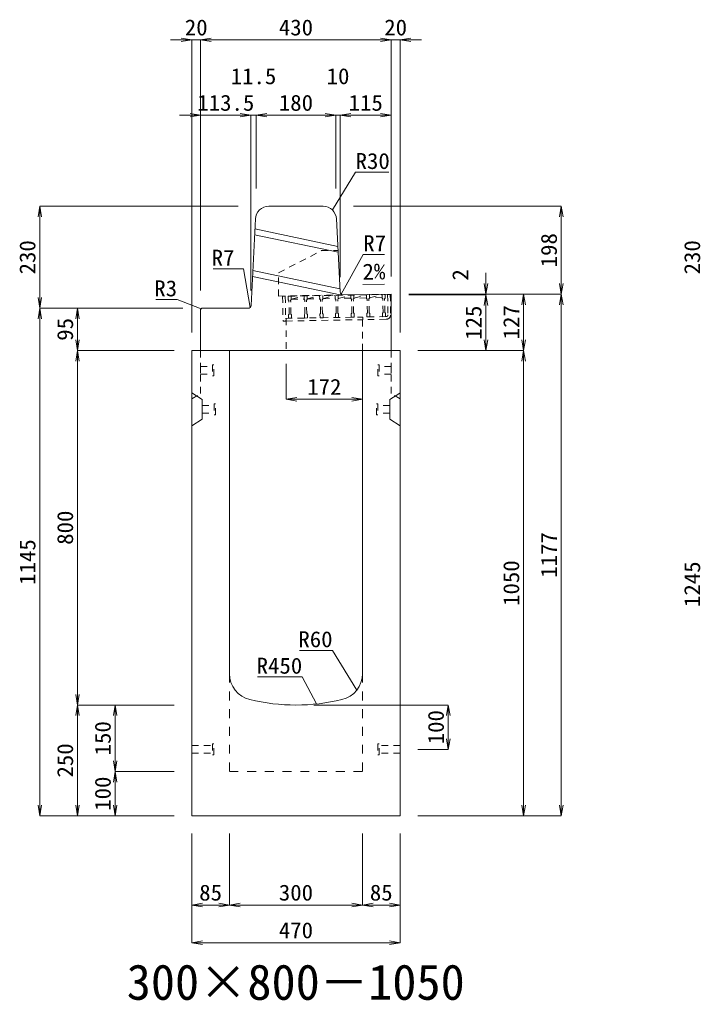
# Model space of a CAD drawing. Units: millimetres at full size. Extents: x -22536 to 51867, y -19720 to 38340.
# Drawn here: x 16776 to 18313, y 28454 to 30666 of the extents above; entities that cross this region are included whole.
import ezdxf
from ezdxf.enums import TextEntityAlignment as Align

# ---------------------------------------------------------------- set-up
doc = ezdxf.new("R2010")
doc.units = ezdxf.units.MM
doc.header["$LTSCALE"] = 20
for name, pattern in [('USER1', [2, 1, -1]), ('USER2', [1.35, 0.75, -0.6]), ('USER3', [1.35, 0.75, -0.6])]:
    doc.linetypes.add(name, pattern=pattern)
for name, color, linetype, lineweight in [('インサート', 3, 'USER2', 9), ('グレーチング', 7, 'USER2', 5), ('寸法線', 7, 'Continuous', 13), ('引出線', 4, 'Continuous', 13), ('本体', 2, 'Continuous', 13)]:
    doc.layers.add(name, color=color, linetype=linetype, lineweight=lineweight)
doc.layers.add('文字', color=7, linetype='Continuous')
doc.styles.add('ＭＳ 明朝', font='')
doc.styles.get('ＭＳ 明朝').set_extended_font_data('MS Mincho')

# ---------------------------------------------------------------- blocks, each defined once
blk = doc.blocks.new('open_arrow')
at = {"color": 0, "linetype": 'Continuous', "lineweight": -2}
blk.add_lwpolyline([(7.5, 1.25), (0, 0), (7.5, -1.25)], dxfattribs=at)

msp = doc.modelspace()

# ---------------------------------------------------------------- linework, layer by layer
at = {"layer": 'インサート'}
for p, q in [((17185, 29883.5), (17212, 29883.5)), ((17185, 29883.5), (17185, 29866.5)), ((17215, 29887.5), (17212, 29887.5)), ((17212, 29887.5), (17212, 29862.5)), ((17215, 29862.5), (17215, 29887.5)), ((17585, 29887.5), (17588, 29887.5)), ((17585, 29862.5), (17585, 29887.5)), ((17588, 29887.5), (17588, 29862.5)), ((17615, 29883.5), (17588, 29883.5)), ((17615, 29883.5), (17615, 29866.5)), ((17185, 29866.5), (17212, 29866.5)), ((17212, 29862.5), (17215, 29862.5)), ((17588, 29862.5), (17585, 29862.5)), ((17615, 29866.5), (17588, 29866.5)), ((17188.2, 29795.5), (17215.2, 29795.5)), ((17188.2, 29795.5), (17188.2, 29778.5)), ((17218.2, 29799.5), (17215.2, 29799.5)), ((17215.2, 29799.5), (17215.2, 29774.5)), ((17218.2, 29774.5), (17218.2, 29799.5)), ((17581.8, 29799.5), (17584.8, 29799.5)), ((17581.8, 29774.5), (17581.8, 29799.5)), ((17584.8, 29799.5), (17584.8, 29774.5)), ((17611.8, 29795.5), (17584.8, 29795.5)), ((17611.8, 29795.5), (17611.8, 29778.5)), ((17188.2, 29778.5), (17215.2, 29778.5)), ((17215.2, 29774.5), (17218.2, 29774.5)), ((17584.8, 29774.5), (17581.8, 29774.5)), ((17611.8, 29778.5), (17584.8, 29778.5)), ((17165, 29028.5), (17212, 29028.5)), ((17165, 29028.5), (17165, 29011.5)), ((17215, 29032.5), (17212, 29032.5)), ((17212, 29032.5), (17212, 29007.5)), ((17215, 29007.5), (17215, 29032.5)), ((17588, 29032.5), (17585, 29032.5)), ((17585, 29032.5), (17585, 29007.5)), ((17588, 29007.5), (17588, 29032.5)), ((17635, 29028.5), (17588, 29028.5)), ((17635, 29011.5), (17635, 29028.5)), ((17165, 29011.5), (17212, 29011.5)), ((17212, 29007.5), (17215, 29007.5)), ((17585, 29007.5), (17588, 29007.5)), ((17635, 29011.5), (17588, 29011.5))]:
    msp.add_line(p, q, dxfattribs=at)
at = {"layer": 'グレーチング'}
for p, q in [((17382.43, 30042.33), (17601.39, 30046.13)), ((17566.22, 30038.52), (17594.39, 30046.01)), ((17594.39, 30046.01), (17594.53, 30038.01)), ((17601.39, 30046.13), (17601.53, 30038.14)), ((17606.89, 30046.23), (17612.89, 30046.33)), ((17606.89, 30046.23), (17607.69, 30000.24)), ((17612.89, 30046.33), (17613.69, 30000.34)), ((17612.89, 30046.33), (17613.69, 30000.34)), ((17375.93, 30042.22), (17369.93, 30042.11)), ((17369.93, 30042.11), (17370.9, 29986.12)), ((17375.93, 30042.22), (17376.9, 29986.23)), ((17382.43, 30042.33), (17382.56, 30034.33)), ((17384.09, 30032.86), (17382.56, 30034.33)), ((17384.63, 30001.86), (17384.09, 30032.86)), ((17388.09, 30032.93), (17389.56, 30034.45)), ((17388.63, 30001.93), (17388.09, 30032.93)), ((17389.43, 30042.45), (17389.56, 30034.45)), ((17389.55, 30035.45), (17418.22, 30042.95)), ((17389.55, 30035.45), (17418.34, 30035.95)), ((17418.22, 30042.95), (17418.36, 30034.95)), ((17419.89, 30033.48), (17418.36, 30034.95)), ((17420.42, 30002.48), (17419.89, 30033.48)), ((17423.88, 30033.55), (17425.36, 30035.07)), ((17424.42, 30002.55), (17423.88, 30033.55)), ((17425.22, 30043.07), (17425.36, 30035.07)), ((17425.34, 30036.07), (17453.52, 30043.56)), ((17425.34, 30036.07), (17453.64, 30036.57)), ((17453.52, 30043.56), (17453.65, 30035.57)), ((17455.18, 30034.09), (17453.65, 30035.57)), ((17455.72, 30003.1), (17455.18, 30034.09)), ((17459.18, 30034.16), (17460.65, 30035.69)), ((17459.72, 30003.17), (17459.18, 30034.16)), ((17460.51, 30043.69), (17460.65, 30035.69)), ((17460.64, 30036.69), (17488.81, 30044.18)), ((17460.64, 30036.69), (17488.93, 30037.18)), ((17488.51, 30044.17), (17488.65, 30036.17)), ((17490.18, 30034.7), (17488.65, 30036.17)), ((17490.71, 30003.7), (17490.18, 30034.7)), ((17494.17, 30034.77), (17495.65, 30036.3)), ((17494.71, 30003.77), (17494.17, 30034.77)), ((17495.51, 30044.29), (17495.65, 30036.3)), ((17495.63, 30037.3), (17523.8, 30044.79)), ((17523.93, 30037.79), (17495.63, 30037.3)), ((17523.8, 30044.79), (17523.94, 30036.79)), ((17525.47, 30035.31), (17523.94, 30036.79)), ((17526.01, 30004.32), (17525.47, 30035.31)), ((17529.47, 30035.38), (17530.94, 30036.91)), ((17530.01, 30004.39), (17529.47, 30035.38)), ((17530.8, 30044.91), (17530.94, 30036.91)), ((17530.93, 30037.91), (17559.1, 30045.4)), ((17559.22, 30038.4), (17530.93, 30037.91)), ((17559.1, 30045.4), (17559.24, 30037.4)), ((17560.76, 30035.93), (17559.24, 30037.4)), ((17561.3, 30004.93), (17560.76, 30035.93)), ((17564.76, 30036), (17566.24, 30037.52)), ((17565.3, 30005), (17564.76, 30036)), ((17566.1, 30045.52), (17566.24, 30037.52)), ((17594.52, 30039.01), (17566.22, 30038.52)), ((17596.06, 30036.54), (17594.53, 30038.01)), ((17596.6, 30005.54), (17596.06, 30036.54)), ((17600.06, 30036.61), (17601.53, 30038.14)), ((17600.6, 30005.61), (17600.06, 30036.61)), ((17384.63, 30001.86), (17383.16, 30000.34)), ((17388.63, 30001.93), (17390.15, 30000.46)), ((17420.42, 30002.48), (17418.95, 30000.96)), ((17424.42, 30002.55), (17425.95, 30001.08)), ((17455.72, 30003.1), (17454.25, 30001.57)), ((17459.72, 30003.17), (17461.24, 30001.69)), ((17461.24, 30001.69), (17461.38, 29993.69)), ((17490.71, 30003.7), (17489.24, 30002.18)), ((17489.24, 30002.18), (17489.38, 29994.18)), ((17494.71, 30003.77), (17496.24, 30002.3)), ((17496.24, 30002.3), (17496.38, 29994.3)), ((17526.01, 30004.32), (17524.53, 30002.79)), ((17524.53, 30002.79), (17524.67, 29994.79)), ((17530.01, 30004.39), (17531.53, 30002.91)), ((17531.53, 30002.91), (17531.67, 29994.91)), ((17561.3, 30004.93), (17559.83, 30003.41)), ((17559.83, 30003.41), (17559.97, 29995.41)), ((17565.3, 30005), (17566.83, 30003.53)), ((17566.83, 30003.53), (17566.97, 29995.53)), ((17596.6, 30005.54), (17595.12, 30004.02)), ((17595.12, 30004.02), (17595.26, 29996.02)), ((17600.6, 30005.61), (17602.12, 30004.14)), ((17602.12, 30004.14), (17602.26, 29996.14)), ((17376.9, 29986.23), (17370.9, 29986.12)), ((17376.8, 29992.22), (17550.77, 29995.25)), ((17376.9, 29986.22), (17550.87, 29989.25)), ((17383.16, 30000.34), (17383.29, 29992.34)), ((17383.29, 29992.34), (17390.29, 29992.46)), ((17390.15, 30000.46), (17390.29, 29992.46)), ((17418.95, 30000.96), (17419.09, 29992.96)), ((17419.09, 29992.96), (17426.09, 29993.08)), ((17425.95, 30001.08), (17426.09, 29993.08)), ((17454.25, 30001.57), (17454.38, 29993.57)), ((17454.38, 29993.57), (17461.38, 29993.69)), ((17496.38, 29994.3), (17489.38, 29994.18)), ((17531.67, 29994.91), (17524.67, 29994.79)), ((17603.76, 29996.17), (17550.77, 29995.25)), ((17550.77, 29995.25), (17550.87, 29989.25)), ((17603.87, 29990.17), (17550.87, 29989.25)), ((17566.97, 29995.53), (17559.97, 29995.41)), ((17602.26, 29996.14), (17595.26, 29996.02))]:
    msp.add_line(p, q, dxfattribs=at)
for radius, start, end in [(4, 270.99562, 0.99536), (10, 270.99553, 0.99532)]:
    msp.add_arc((17603.69, 30000.17), radius, start, end, dxfattribs=at)
at = {"layer": '寸法線'}
for p, q in [((17233, 30620.58), (17117, 30620.58)), ((17165, 29960), (17165, 30620.58)), ((17185, 30620.58), (17615, 30620.58)), ((17185, 30137), (17185, 30620.58)), ((17185, 30055), (17185, 30620.58)), ((17567, 30620.58), (17683, 30620.58)), ((17615, 30087), (17615, 30620.58)), ((17615, 30087), (17615, 30620.58)), ((17635, 29960), (17635, 30620.58)), ((17137, 30450.58), (17298.5, 30450.58)), ((17185, 30055), (17185, 30450.58)), ((17250.5, 30450.58), (17358, 30450.58)), ((17298.5, 30055), (17298.5, 30450.58)), ((17298.5, 30055), (17298.5, 30450.58)), ((17310, 30285), (17310, 30450.58)), ((17310, 30450.58), (17490, 30450.58)), ((17310, 30285), (17310, 30450.58)), ((17442, 30450.58), (17548, 30450.58)), ((17490, 30285), (17490, 30450.58)), ((17490, 30285), (17490, 30450.58)), ((17500, 30085), (17500, 30450.58)), ((17500, 30450.58), (17615, 30450.58)), ((17500, 30085), (17500, 30450.58)), ((17615, 30087), (17615, 30450.58)), ((16822.06, 30245), (16822.06, 30015)), ((17270, 30245), (16822.06, 30245)), ((17530, 30245), (17998.78, 30245)), ((17998.78, 30245), (17998.78, 30047)), ((17828.78, 30095), (17828.78, 29997)), ((17655, 30047), (17828.78, 30047)), ((17655, 30047), (17913.78, 30047)), ((17655, 30047), (17998.78, 30047)), ((17655, 30047), (17998.78, 30047)), ((17913.78, 30047), (17913.78, 29920)), ((17998.78, 30047), (17998.78, 28870)), ((17655, 30045), (17828.78, 30045)), ((17655, 30045), (17828.78, 30045)), ((17828.78, 30045), (17828.78, 29920)), ((16822.06, 28870), (16822.06, 30015)), ((17145, 30015), (16822.06, 30015)), ((17145, 30015), (16822.06, 30015)), ((16907.06, 30015), (16907.06, 29920)), ((17145, 30015), (16907.06, 30015)), ((17125, 29920), (16907.06, 29920)), ((16907.06, 29920), (16907.06, 29120)), ((17125, 29920), (16907.06, 29920)), ((17675, 29920), (17828.78, 29920)), ((17675, 29920), (17913.78, 29920)), ((17675, 29920), (17913.78, 29920)), ((17913.78, 29920), (17913.78, 28870)), ((17378, 29890), (17378, 29809.77)), ((17378, 29809.77), (17550, 29809.77)), ((17125, 29120), (16907.06, 29120)), ((16907.06, 28870), (16907.06, 29120)), ((17125, 29120), (16907.06, 29120)), ((16992.06, 29120), (16992.06, 28970)), ((17125, 29120), (16992.06, 29120)), ((17440, 29120), (17743.78, 29120)), ((17743.78, 29120), (17743.78, 29020)), ((17675, 29020), (17743.78, 29020)), ((17125, 28970), (16992.06, 28970)), ((16992.06, 28970), (16992.06, 28870)), ((17125, 28970), (16992.06, 28970)), ((17125, 28870), (16822.06, 28870)), ((17125, 28870), (16907.06, 28870)), ((17125, 28870), (16992.06, 28870)), ((17675, 28870), (17913.78, 28870)), ((17675, 28870), (17998.78, 28870)), ((17165, 28830), (17165, 28668.84)), ((17165, 28830), (17165, 28583.84)), ((17250, 28830), (17250, 28668.84)), ((17250, 28830), (17250, 28668.84)), ((17550, 28830), (17550, 28668.84)), ((17550, 28830), (17550, 28668.84)), ((17635, 28830), (17635, 28668.84)), ((17635, 28830), (17635, 28583.84)), ((17165, 28668.84), (17250, 28668.84)), ((17250, 28668.84), (17550, 28668.84)), ((17550, 28668.84), (17635, 28668.84)), ((17165, 28583.84), (17635, 28583.84))]:
    msp.add_line(p, q, dxfattribs=at)
at = {"layer": '引出線'}
for points in [[(17482.14, 30236.74), (17534.6, 30322.07), (17609.27, 30322.07)], [(17501.83, 30046.93), (17551.86, 30136.53), (17599.79, 30136.53)], [(17296.67, 30016.93), (17281.31, 30103.9), (17213.38, 30103.9)], [(17550.86, 30068.59), (17599.57, 30069.56), (17550.83, 30068.59)], [(17185.88, 30014.12), (17131.81, 30034.81), (17084.09, 30034.81)], [(17537.07, 29153.32), (17482.66, 29243.21), (17407.98, 29243.21)], [(17446.44, 29122.4), (17414.22, 29183.55), (17313.21, 29183.55)]]:
    msp.add_lwpolyline(points, dxfattribs=at)
at = {"layer": '本体', "lineweight": 20}
for p, q in [((17338.54, 30245), (17461.46, 30245)), ((17298.83, 30021.65), (17308.57, 30216.5)), ((17499.66, 30051.77), (17491.42, 30216.5)), ((17506.77, 30045.12), (17615, 30046.99)), ((17615, 29920), (17615, 30046.99)), ((17185, 30012), (17185, 29920)), ((17291.84, 30015), (17188, 30015)), ((17615, 29920), (17185, 29920))]:
    msp.add_line(p, q, dxfattribs=at)
at = {"layer": '本体', "lineweight": 9}
for p, q in [((17495.19, 30141.22), (17306.8, 30180.9)), ((17494.52, 30154.65), (17307.45, 30194.05)), ((17499.32, 30058.59), (17302.75, 30100)), ((17499.99, 30045.17), (17302.09, 30086.85)), ((17165, 29824), (17188.2, 29809.5)), ((17188.2, 29809.5), (17188.2, 29764.5)), ((17634.58, 29823.74), (17611.8, 29809.5)), ((17611.8, 29809.5), (17611.8, 29764.5)), ((17188.2, 29764.5), (17165, 29750)), ((17611.8, 29764.5), (17635, 29750))]:
    msp.add_line(p, q, dxfattribs=at)
at = {"layer": '本体', "linetype": 'USER3', "lineweight": 9}
for p, q in [((17360.81, 30095), (17457.7, 30145)), ((17457.7, 30145), (17495, 30145)), ((17360.81, 30042.58), (17360.81, 30095)), ((17360.81, 30042.58), (17506.77, 30045.11)), ((17378, 29992.24), (17378, 29920)), ((17550, 29920), (17550, 29995.23))]:
    msp.add_line(p, q, dxfattribs=at)
at = {"layer": '本体'}
for p, q in [((17165, 29920), (17165, 28870)), ((17165, 29920), (17250, 29920)), ((17250, 29920), (17250, 29190.53)), ((17550, 29920), (17635, 29920)), ((17550, 29920), (17550, 29190.53)), ((17635, 29920), (17635, 28870)), ((17165, 28870), (17635, 28870))]:
    msp.add_line(p, q, dxfattribs=at)
at = {"layer": '本体', "linetype": 'USER2', "lineweight": 9}
for p, q in [((17185, 29823), (17185, 29920)), ((17615, 29823), (17615, 29920)), ((17165, 29810.5), (17185, 29823)), ((17635, 29810.5), (17615, 29823))]:
    msp.add_line(p, q, dxfattribs=at)
at = {"layer": '本体', "linetype": 'USER1', "lineweight": 15}
for p, q in [((17250, 29190.53), (17250, 28970)), ((17550, 29190.53), (17550, 28970)), ((17250, 28970), (17550, 28970))]:
    msp.add_line(p, q, dxfattribs=at)
at = {"layer": '本体', "lineweight": 20}
for centre, radius, start, end in [((17338.54, 30215), 30, 90, 177.13784), ((17461.46, 30215), 30, 2.86268, 90), ((17506.65, 30052.12), 7, 182.86268, 270.99344), ((17188, 30012), 3, 90, 180), ((17291.84, 30022), 7, 270, 357.13784)]:
    msp.add_arc(centre, radius, start, end, dxfattribs=at)
at = {"layer": '本体'}
for centre, radius, start, end in [((17310, 29190.53), 60, 180, 256.65764), ((17490, 29190.53), 60, 283.34236, 0), ((17400, 29570), 450, 256.65764, 283.34236)]:
    msp.add_arc(centre, radius, start, end, dxfattribs=at)

# ---------------------------------------------------------------- block references
at = {"layer": '寸法線', "xscale": 3.2, "yscale": 3.2}
for p, rotation in [((17165, 30620.58), 180), ((17615, 30620.58), 180), ((17615, 30620.58), 180), ((17185, 30450.58), 180), ((17298.5, 30450.58), 180), ((17298.5, 30450.58), 180), ((17490, 30450.58), 180), ((17490, 30450.58), 180), ((17615, 30450.58), 180), ((16822.06, 30245), 270), ((17998.78, 30245), 270), ((17828.78, 30047), 90), ((17998.78, 30047), 90), ((17913.78, 30047), 270), ((17998.78, 30047), 270), ((16822.06, 30015), 90), ((17828.78, 30045), 270), ((17828.78, 30045), 270), ((16822.06, 30015), 270), ((16907.06, 30015), 270), ((16907.06, 29920), 90), ((17828.78, 29920), 90), ((17913.78, 29920), 90), ((16907.06, 29920), 270), ((17913.78, 29920), 270), ((17550, 29809.77), 180), ((16907.06, 29120), 90), ((16907.06, 29120), 270), ((16992.06, 29120), 270), ((17743.78, 29120), 270), ((17743.78, 29020), 90), ((16992.06, 28970), 90), ((16992.06, 28970), 270), ((16822.06, 28870), 90), ((16907.06, 28870), 90), ((16992.06, 28870), 90), ((17913.78, 28870), 90), ((17998.78, 28870), 90), ((17250, 28668.84), 180), ((17550, 28668.84), 180), ((17635, 28668.84), 180), ((17635, 28583.84), 180)]:
    msp.add_blockref('open_arrow', p, dxfattribs=dict(at, rotation=rotation))
for p in [(17185, 30620.58), (17185, 30620.58), (17635, 30620.58), (17310, 30450.58), (17310, 30450.58), (17500, 30450.58), (17500, 30450.58), (17378, 29809.77), (17165, 28668.84), (17250, 28668.84), (17550, 28668.84), (17165, 28583.84)]:
    msp.add_blockref('open_arrow', p, dxfattribs=at)
at = {"layer": '引出線', "xscale": 0.0533, "yscale": 0.0533}
for p, rotation in [((17482.14, 30236.74), 58.4), ((17550.86, 30068.59), 1.1), ((17501.83, 30046.93), 60.8), ((17185.88, 30014.12), 159.1), ((17296.67, 30016.93), 100), ((17537.07, 29153.32), 121.2), ((17446.44, 29122.4), 117.8)]:
    msp.add_blockref('open_arrow', p, dxfattribs=dict(at, rotation=rotation))

# ---------------------------------------------------------------- texts
at = {"layer": '寸法線', "style": 'ＭＳ 明朝', "width": 1.05}
for s, p in [('20', (17175, 30648.58)), ('430', (17400, 30648.58)), ('20', (17625, 30648.58)), ('11.5', (17304.25, 30538.58)), ('10', (17495, 30538.58)), ('113.5', (17241.75, 30478.58)), ('180', (17400, 30478.58)), ('115', (17557.5, 30478.58)), ('172', (17464, 29837.77)), ('85', (17207.5, 28696.84)), ('300', (17400, 28696.84)), ('85', (17592.5, 28696.84)), ('470', (17400, 28611.84))]:
    msp.add_text(s, height=36.03, dxfattribs=at).set_placement(p, align=Align.MIDDLE_CENTER)
for s, p in [('198', (17970.78, 30146)), ('230', (16794.06, 30130)), ('230', (18294.06, 30130)), ('2', (17770.78, 30090.34)), ('125', (17800.78, 29982.5)), ('127', (17885.78, 29983.5)), ('95', (16879.06, 29967.5)), ('800', (16879.06, 29520)), ('1177', (17970.78, 29458.5)), ('1145', (16794.06, 29442.5)), ('1050', (17885.78, 29395)), ('1245', (18294.06, 29392.5)), ('100', (17715.78, 29070)), ('150', (16964.06, 29045)), ('250', (16879.06, 28995)), ('100', (16964.06, 28920))]:
    msp.add_text(s, height=36.03, rotation=90, dxfattribs=at).set_placement(p, align=Align.MIDDLE_CENTER)
at = {"layer": '引出線', "style": 'ＭＳ 明朝', "width": 1.05}
for s, p in [('R30', (17534.6, 30365.27)), ('R7', (17551.86, 30179.73))]:
    msp.add_text(s, height=36.03, dxfattribs=at).set_placement(p, align=Align.TOP_LEFT)
for s, p in [('R7', (17261.31, 30147.1)), ('R3', (17131.81, 30078.01)), ('R60', (17482.66, 29286.41)), ('R450', (17414.22, 29226.75))]:
    msp.add_text(s, height=36.03, dxfattribs=at).set_placement(p, align=Align.TOP_RIGHT)
msp.add_text('2%', height=36.03, rotation=1.146, dxfattribs=at).set_placement((17549.89, 30115.48), align=Align.TOP_LEFT)
at = {"layer": '文字', "style": 'ＭＳ 明朝'}
msp.add_text('300×800－1050', height=80.06, dxfattribs=at).set_placement((17399.52, 28495.03), align=Align.MIDDLE_CENTER)

doc.saveas('drawing.dxf')
